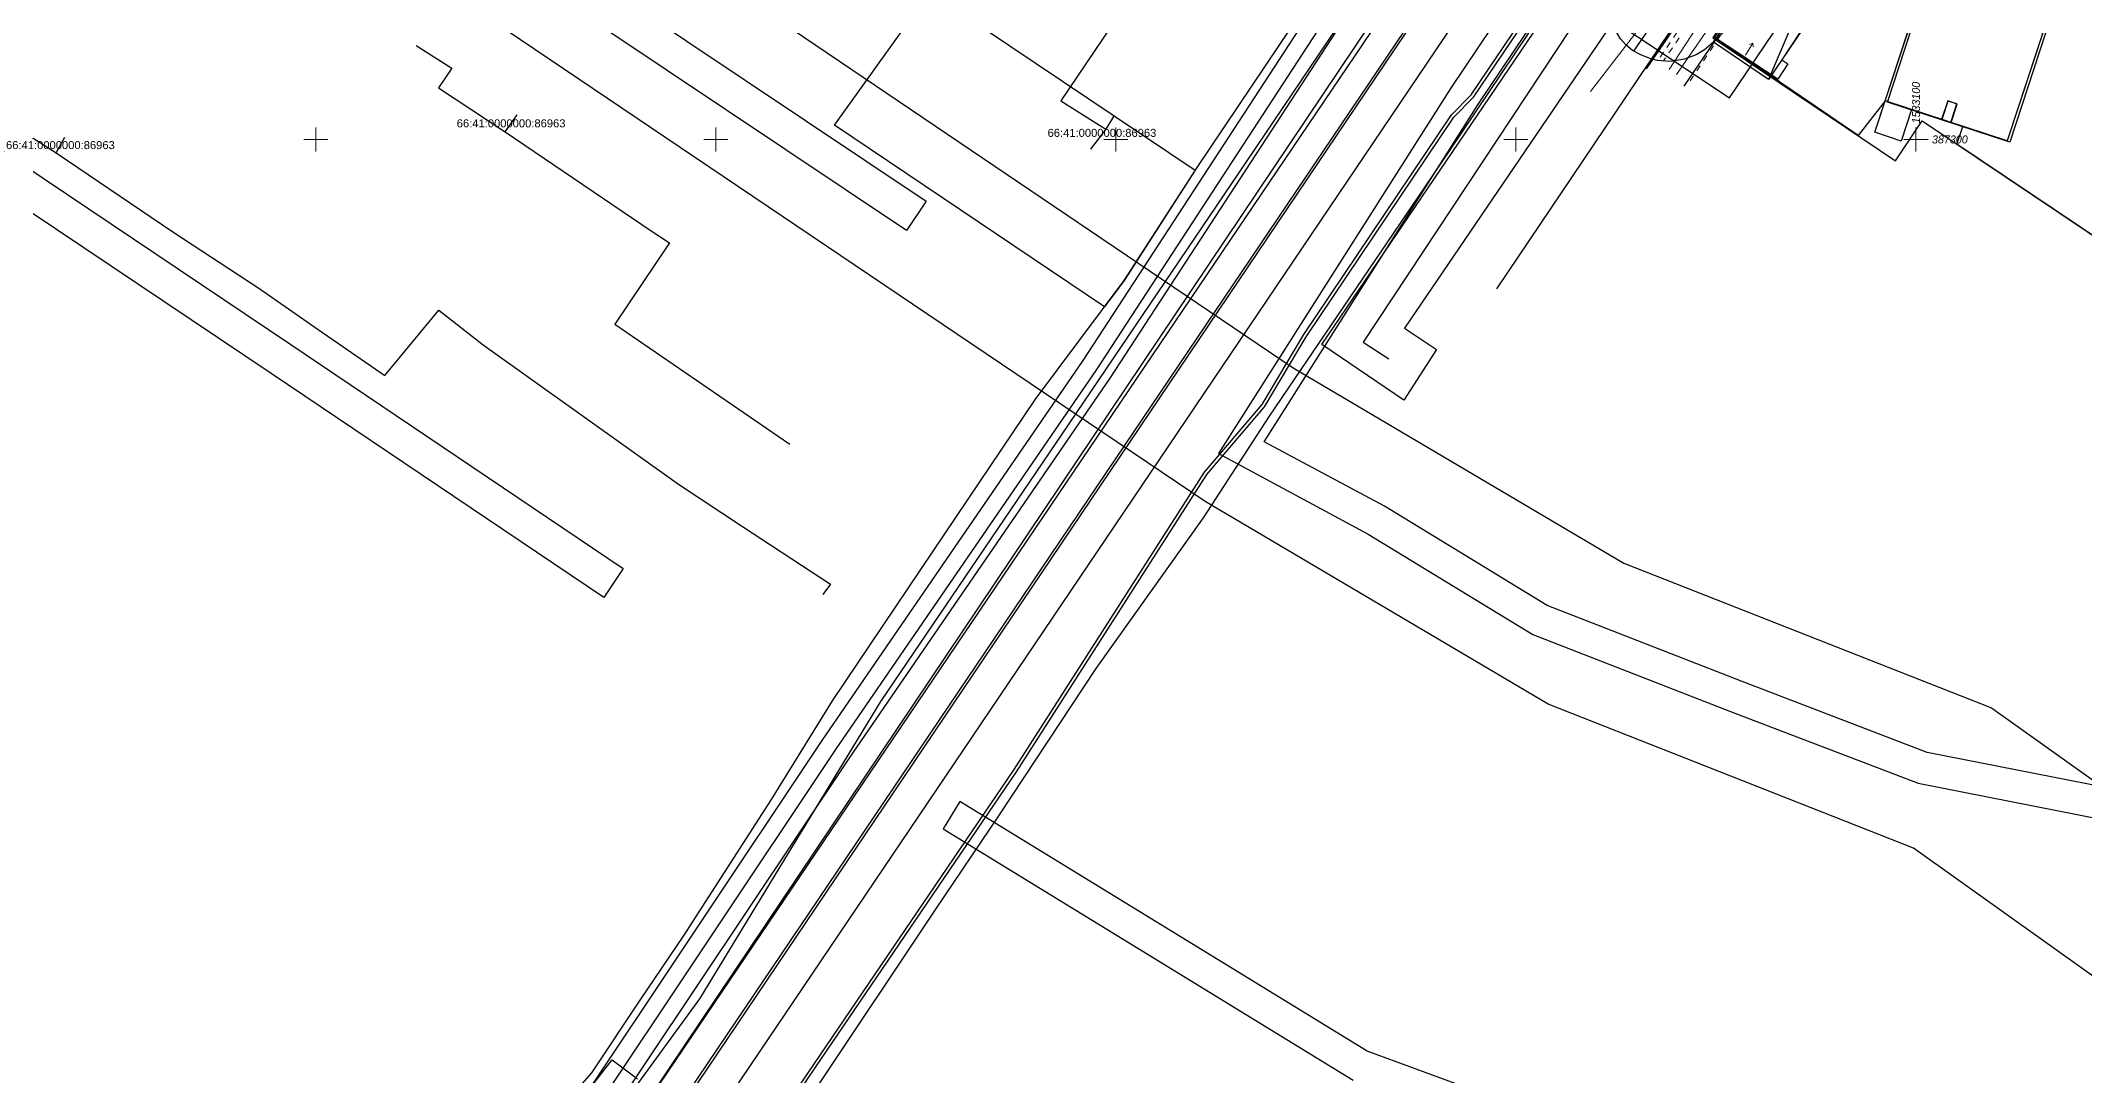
# Model space of a CAD drawing. Header units: metres. Extents: x -1448899 to 1563798, y -293564 to 398817.
# Drawn here: x 1532865.7 to 1533121, y 387183 to 387312.3 of the extents above; entities that cross this region are included whole.
import ezdxf
from ezdxf.enums import TextEntityAlignment as Align

# ---------------------------------------------------------------- set-up
doc = ezdxf.new("R2010")
doc.units = ezdxf.units.M
doc.linetypes.add('atp_1.5x1.5', pattern=[3, 1.5, -1.5])
for name, color, linetype in [('C', 134, 'Continuous'), ('D', 1, 'Continuous'), ('LABELS', 254, 'Continuous'), ('P', 94, 'Continuous'), ('T', 1, 'Continuous'), ('Z', 30, 'Continuous'), ('Автодорожное хозяйство', 7, 'Continuous'), ('Газопроводы', 7, 'Continuous'), ('Кабели низкого напряжения', 7, 'Continuous'), ('кадастр', 7, 'Continuous'), ('Канализации', 7, 'Continuous'), ('Объекты электропередачи', 7, 'Continuous'), ('Сетка координат', 7, 'Continuous')]:
    doc.layers.add(name, color=color, linetype=linetype)
doc.styles.get("Standard").update_dxf_attribs({"font": 'arial.ttf'})
doc.styles.add('Бм431', font='')
doc.styles.add('Д431', font='')
doc.styles.get('Бм431').set_extended_font_data('Bm431', italic=True)
doc.styles.get('Д431').set_extended_font_data('D431', italic=True)
doc.linetypes.add('atp_119_3', pattern='A,4,-2,[131,ltypeshp.shx,S=0.45,R=90,X=0.45,Y=-0.45],8,[131,ltypeshp.shx,S=0.45,R=-90,X=-0.45,Y=0.45],-2,4', length=20)
doc.linetypes.add('atp_122_k', pattern='A,2,-2,3,-0.6,["К",Бм431,S=2,R=0,X=-0.5,Y=-1],-2,4,-2,8,-2,8,-2,6', length=41.6)

# ---------------------------------------------------------------- blocks, each defined once
blk = doc.blocks.new('atp_115c')
at = {"color": 0, "linetype": 'ByBlock', "lineweight": -2}
for points in [[(3.29, -0.5), (4, 0), (3.29, 0.5)], [(0.5, 0), (4, 0)]]:
    blk.add_lwpolyline(points, dxfattribs=at)
blk = doc.blocks.new('A$C0BB7152E')
at = {"layer": 'C', "linetype": 'Continuous'}
for points in [[(1533064.43, 387332.52), (1533041.7, 387298.63), (1533019.18, 387265.38), (1533010.93, 387252.7), (1532997.5, 387233.84), (1532985.41, 387215.54), (1532977.39, 387203.63), (1532962.53, 387181.33)], [(1532921.16, 387168.03), (1532934.51, 387183.27), (1532940.65, 387192.51), (1532945.98, 387200.38), (1532956.98, 387217.45), (1532964.58, 387229.81), (1532977.17, 387248.5), (1532989.97, 387267.52), (1533001.04, 387282.35), (1533010.15, 387296.5), (1533022.12, 387314.27)]]:
    blk.add_lwpolyline(points, dxfattribs=at)
at = {"layer": 'D', "linetype": 'Continuous'}
for points in [[(1533119.07, 387323.1), (1533111.38, 387299.82), (1533104.36, 387302.13), (1533105.12, 387304.43), (1533104, 387304.8), (1533103.24, 387302.5), (1533099.46, 387303.76), (1533098.15, 387299.8), (1533094.85, 387300.89), (1533103.27, 387326.41)], [(1533129.58, 387282.98), (1533105.12, 387299.41), (1533105.84, 387301.61), (1533099.46, 387303.76), (1533098.15, 387299.8), (1533094.85, 387300.89), (1533096.15, 387304.84), (1533092.79, 387300.47), (1533074.83, 387312.74), (1533109.35, 387363.93), (1533115.19, 387361.99), (1533115.25, 387362.17), (1533122.06, 387359.93)], [(1533122.44, 387333.36), (1533111.38, 387299.82), (1533104.39, 387302.12), (1533105.15, 387304.42), (1533103.98, 387304.81), (1533103.21, 387302.51), (1533096.15, 387304.84), (1533110.13, 387347.25), (1533110.8, 387347.03), (1533110.71, 387346.76), (1533113.91, 387345.71), (1533115.71, 387351.15), (1533112.5, 387352.21), (1533112.42, 387351.94), (1533111.75, 387352.16), (1533115.02, 387362.05), (1533122.08, 387359.72)]]:
    blk.add_lwpolyline(points, dxfattribs=at)
for points in [[(1533096.15, 387304.84), (1533115.02, 387362.05), (1533130.25, 387357.03), (1533111.38, 387299.82)], [(1533096.15, 387304.84), (1533115.02, 387362.05), (1533122.08, 387359.72), (1533121.33, 387357.42), (1533122.5, 387357.03), (1533123.26, 387359.33), (1533130.25, 387357.03), (1533111.38, 387299.82), (1533104.39, 387302.12), (1533105.15, 387304.42), (1533103.98, 387304.81), (1533103.21, 387302.51)], [(1533096.15, 387304.84), (1533099.79, 387315.88), (1533100.45, 387315.66), (1533100.36, 387315.4), (1533103.34, 387314.41), (1533105.32, 387320.43), (1533102.35, 387321.4), (1533102.26, 387321.14), (1533101.59, 387321.36), (1533115.02, 387362.05), (1533122.08, 387359.72), (1533121.33, 387357.42), (1533122.5, 387357.03), (1533123.26, 387359.33), (1533130.25, 387357.03), (1533111.38, 387299.82), (1533104.39, 387302.12), (1533105.15, 387304.42), (1533103.98, 387304.81), (1533103.21, 387302.51)], [(1533082.72, 387307.55), (1533074.83, 387312.74), (1533086.42, 387329.93), (1533093.35, 387325.38), (1533083.23, 387309.94), (1533083.97, 387309.45)]]:
    blk.add_lwpolyline(points, close=True, dxfattribs=at)
at = {"layer": 'P', "linetype": 'Continuous'}
blk.add_lwpolyline([(1533127.29, 387361.87), (1533116.42, 387366.48), (1533112.28, 387368.61), (1533104.41, 387356.92), (1533088.55, 387333.37), (1533080.91, 387322.02), (1533074.63, 387312.69), (1533097.44, 387297.33), (1533100.79, 387302.31), (1533131.76, 387281.51)], dxfattribs=at)
blk.add_lwpolyline([(1532976.75, 387318.44), (1533009.93, 387296.16), (1533001.04, 387282.35), (1532998.59, 387279.06), (1532964.84, 387301.78)], close=True, dxfattribs=at)
at = {"layer": 'T', "linetype": 'Continuous'}
for points in [[(1532931.94, 387138.54), (1532961.82, 387183.01), (1532987.59, 387220.92), (1533011.38, 387258.11), (1533018.57, 387266.56), (1533023.77, 387275.33), (1533042.24, 387302.78), (1533044.69, 387305.28), (1533063.43, 387333.06), (1533068.13, 387338.83), (1533074.08, 387349.1), (1533083.72, 387364.36), (1533103.29, 387393), (1533108.95, 387401.48), (1533112.84, 387408.27), (1533130.12, 387432.87)], [(1532931.66, 387138.84), (1532961.54, 387183.3), (1532987.3, 387221.21), (1533011.1, 387258.41), (1533018.29, 387266.86), (1533023.48, 387275.61), (1533041.97, 387303.09), (1533044.42, 387305.59), (1533063.15, 387333.36), (1533067.85, 387339.13), (1533073.79, 387349.38), (1533083.44, 387364.65), (1533103.01, 387393.29), (1533108.66, 387401.76), (1533112.56, 387408.56), (1533129.83, 387433.17)], [(1533330.57, 387567.05), (1533274, 387556.26), (1533216.53, 387544.1), (1533193.93, 387536.43), (1533174.02, 387522.56), (1533148.19, 387484.78), (1533102.62, 387418.08), (1532923.45, 387153.07), (1532596.95, 386668.16), (1532501.82, 386525.68), (1532463.24, 386470.75), (1532364.18, 386323.11), (1532278.05, 386197.05), (1532195.94, 386075.2), (1532063.54, 385880.4), (1531928.37, 385674.27)], [(1531934.83, 385669.49), (1532071.49, 385875.31), (1532203.45, 386070.48), (1532286.31, 386192.02), (1532371.45, 386319.02), (1532470.86, 386466.5), (1532497.05, 386506.13), (1532602.58, 386664.36), (1532929.87, 387147.97), (1533109.5, 387414.14), (1533154.44, 387480.52), (1533178.92, 387517.57), (1533196.83, 387528.9), (1533218.91, 387532.64), (1533276.64, 387542.75), (1533333.71, 387553.63)], [(1532064.33, 385872.03), (1533175.95, 387529.37), (1533203.37, 387541.48)], [(1533216.73, 387532.26), (1533172.46, 387515.46), (1533167.14, 387509.68), (1533152.77, 387486.79), (1533098.63, 387406.47), (1533045.06, 387327.01), (1532998.78, 387258.35), (1532937.35, 387167.22), (1532873.99, 387071.58), (1532810.63, 386975.94), (1532667.81, 386765.52), (1532524.99, 386555.1), (1532479.89, 386488.38), (1532403.68, 386375.5), (1532346.97, 386290.94), (1532292.36, 386209.52), (1532231.58, 386118.89), (1532181.03, 386043.53), (1532122.68, 385957.78), (1533172.46, 387515.46)], [(1533162.43, 387515.89), (1533154.53, 387505.18), (1533111.68, 387441.91), (1533082.13, 387397.43), (1533060.27, 387365.97), (1533034.71, 387328.22), (1532997.57, 387271.25), (1532964.96, 387223.72), (1532933.37, 387176.37), (1532874.68, 387089.36), (1532843.38, 387040.66), (1532805.03, 386986.44), (1532776.13, 386943.81), (1532731.6, 386971.39), (1532708.71, 386938.73), (1532656.13, 386861.1), (1532653.98, 386858.22), (1532649.48, 386852.18), (1532588.17, 386895.63), (1532585.35, 386897.71), (1532581.82, 386900.16), (1532575.32, 386889.29)], [(1532765.03, 386934.85), (1532794.11, 386967.41), (1532818.17, 387003.22), (1532844.83, 387042.56), (1532871.41, 387081.94), (1532896.31, 387118.47), (1532921.55, 387156.25), (1532948, 387192.55), (1532970.65, 387229.72), (1532994.19, 387264.45), (1533016.33, 387297.19), (1533037.77, 387329.04), (1533061.42, 387364.03), (1533084.97, 387398.44)], [(1533047.61, 387281.3), (1533074.68, 387321.58), (1533102.58, 387362.57), (1533103.82, 387364.69), (1533104.73, 387366.24)], [(1533102.88, 387354.1), (1533089.59, 387362.41), (1533086.95, 387358.62), (1533081.97, 387351.15), (1533064.2, 387324.83), (1533066.54, 387323.26), (1533064.86, 387320.76), (1533062.45, 387322.36), (1533030.9, 387274.66), (1533034.14, 387272.58)], [(1533026.08, 387354.59), (1533013.88, 387337.38), (1533003.05, 387321.7), (1533004.37, 387320.9), (1533003.31, 387319.51), (1533001.31, 387316.57), (1533001.98, 387316.07), (1533000.2, 387313.65), (1532999.45, 387314.2), (1532993.12, 387304.83), (1532998.75, 387301.3)], [(1532839.66, 387316.6), (1532857.75, 387304.58), (1532867.55, 387298.31), (1532882.13, 387288.46), (1532892.9, 387281.4), (1532900.33, 387276.25), (1532908.64, 387270.48), (1532915.4, 387278.65), (1532920.94, 387274.31), (1532945.35, 387256.9), (1532953.34, 387251.61), (1532964.34, 387244.39), (1532963.39, 387243.08)], [(1532912.55, 387311.74), (1532917.03, 387308.92), (1532915.35, 387306.47), (1532923.67, 387300.95), (1532941.93, 387288.58), (1532944.22, 387287.07), (1532937.4, 387276.88), (1532959.25, 387261.88)], [(1532923.67, 387300.95), (1532925.19, 387303.07)], [(1532999.71, 387302.86), (1532998.75, 387301.3), (1532996.83, 387298.77)], [(1532867.55, 387298.31), (1532868.66, 387300.27)]]:
    blk.add_lwpolyline(points, dxfattribs=at)
at = {"layer": 'Z', "linetype": 'Continuous'}
for points in [[(1533710.26, 387285.68), (1533629.25, 387271.12), (1533488.73, 387243.43), (1533276.59, 387203.68), (1533212.06, 387524.79), (1533163.69, 387514.22), (1533156.17, 387504.03), (1533113.34, 387440.8), (1533083.78, 387396.31), (1533061.92, 387364.84), (1533036.38, 387327.12), (1532999.24, 387270.14), (1532966.62, 387222.6), (1532935.02, 387175.25), (1532876.35, 387088.27), (1532845.03, 387039.54), (1532806.68, 386985.3), (1532776.71, 386941.1), (1532732.15, 386968.69), (1532710.35, 386937.6), (1532656.87, 386858.62), (1532725.1, 386809.85)], [(1532931.71, 387177.49), (1532963.3, 387224.84), (1532995.91, 387272.36), (1533033.04, 387329.33), (1533058.61, 387367.1), (1533080.48, 387398.55), (1533110.02, 387443.02), (1533152.9, 387506.34), (1533159.62, 387515.45), (1533124.91, 387538.32), (1533068.35, 387576.42), (1532966.96, 387646.24), (1532837.59, 387734.1)], [(1533145.86, 387463.6), (1533120.26, 387421.74), (1533095.98, 387386.6), (1533066.88, 387343.67), (1533041.9, 387306.5), (1533012.85, 387260.72), (1533031.56, 387250.65), (1533052.11, 387238.11), (1533076.83, 387228.48), (1533100.29, 387219.49), (1533134.54, 387212.76)], [(1533078.37, 387168.72), (1533031.42, 387185.99), (1532980.5, 387217.2), (1532978.41, 387213.79), (1533029.66, 387182.37)], [(1533137.26, 387216.31), (1533101.39, 387223.35), (1533078.27, 387232.22), (1533053.89, 387241.71), (1533033.56, 387254.13), (1533018.53, 387262.2), (1533045.24, 387304.32), (1533069.17, 387339.9), (1533106.58, 387318.25), (1533135.33, 387310.37)], [(1532849.88, 387377.32), (1532890.49, 387350.1), (1532931.17, 387322.48), (1532976.32, 387292.28), (1532973.85, 387288.61), (1532928.71, 387318.83), (1532888.04, 387346.45), (1532847.12, 387373.88)], [(1532826.82, 387321.45), (1532896.9, 387274.36), (1532938.45, 387246.35), (1532936.03, 387242.71), (1532894.44, 387270.71), (1532824.29, 387317.84)], [(1532904.92, 387143.74), (1532937.04, 387184.93), (1532940.24, 387182.54)]]:
    blk.add_lwpolyline(points, dxfattribs=at)
for points in [[(1533148.05, 387194.09), (1533116.84, 387049.2), (1533101.97, 386967.82), (1533082.32, 386971.51), (1533097.31, 387053.52), (1533127.13, 387191.8), (1533099.7, 387211.39), (1533054.03, 387229.39), (1533011.18, 387254.74), (1532883.65, 387340.78), (1532826.45, 387378.12), (1532821.57, 387386.63), (1532823.4, 387392.47), (1532839.66, 387393.52), (1532935.64, 387329.98), (1533022.18, 387271.44), (1533063.51, 387247.01), (1533109.43, 387228.94), (1533144.07, 387204.27)], [(1533088.78, 387367.3), (1533104.68, 387356.59), (1533100.51, 387350.38), (1533090.81, 387356.92), (1533036.1, 387276.41), (1533040.09, 387273.73), (1533036.01, 387267.4), (1533025.73, 387274.35)]]:
    blk.add_lwpolyline(points, close=True, dxfattribs=at)
at = {"layer": 'LABELS'}
for p in [(1532924.43, 387302.01), (1532868.1, 387299.29), (1532998.27, 387300.82)]:
    blk.add_text('66:41:0000000:86963', height=1, dxfattribs=at).set_placement(p, align=Align.MIDDLE_CENTER)
blk = doc.blocks.new('A$C0ab4c2d5')
at = {"color": 5, "lineweight": 30}
blk.add_lwpolyline([(216.79, 5.82), (307.27, 137.68), (92.91, 286.43), (0, 152.62), (216.79, 5.82)], dxfattribs=at)
for points in [[(236.54, 5.11), (255.69, 62.24), (250.02, 64), (226.93, 30.36), (214.88, 12.8), (211.12, 7.32)], [(214.85, 12.77), (213.74, 11.84), (212.69, 11.21), (211.22, 10.69), (210.23, 10.55), (209.37, 10.43), (207.83, 10.56), (206.87, 10.82), (205.78, 11.26), (204.74, 11.84), (203.88, 12.53), (203.24, 13.28), (202.65, 14.28), (202.24, 15.29), (202.09, 16.3), (202.09, 17.35), (202.27, 18.62), (202.66, 19.52), (203.11, 20.3), (207.67, 17.13), (215.29, 28.19), (225.14, 42.62), (228.15, 46.92)], [(214.85, 12.77), (230.33, 27.98), (221.7, 8.07)]]:
    blk.add_lwpolyline(points)
for points in [[(236.54, 5.11), (255.72, 62.32), (270.98, 57.21), (251.8, 0)], [(214.85, 12.77), (226.91, 30.33), (233.76, 25.62), (221.7, 8.07)]]:
    blk.add_lwpolyline(points, close=True)
at = {"layer": 'Автодорожное хозяйство', "color": 7, "linetype": 'atp_1.5x1.5', "lineweight": 15, "ltscale": 0.5, "flags": 128}
for points in [[(208.18, 10.95), (215.08, 21), (222.02, 31.1), (225.21, 35.76), (235.34, 50.64), (249.97, 71.81)], [(250.43, 71.5), (218.86, 25.51), (208.6, 10.5)], [(211.9, 7.98), (215.05, 12.64), (227.11, 30.19), (237.47, 45.3)]]:
    blk.add_lwpolyline(points, dxfattribs=at)
at = {"layer": 'Газопроводы', "ltscale": 0.5}
blk.add_lwpolyline([(204.89, 11.76), (209.45, 18.29), (208.79, 18.75)], dxfattribs=at)
at = {"layer": 'Кабели низкого напряжения', "linetype": 'atp_119_3', "lineweight": 15, "ltscale": 0.5, "flags": 128}
for points in [[(239.73, 63.84), (231.14, 51.17), (220.25, 34.76), (208.56, 18.42), (199.42, 6.74)], [(209.28, 9.41), (213.49, 15.76), (217.14, 21.25), (223.67, 31.1), (231.02, 40.76), (237.14, 49.18), (239.74, 52.34), (240.03, 52.67), (240.32, 52.82), (240.57, 52.82), (240.76, 52.74), (240.94, 52.65), (241.82, 52.05)], [(210.21, 8.77), (223.2, 27.32), (226.03, 31.24), (232.78, 41.2), (237.03, 47.75), (237.54, 48.55), (238.54, 48.83), (239.27, 48.33)]]:
    blk.add_lwpolyline(points, dxfattribs=at)
at = {"layer": 'Канализации', "linetype": 'atp_122_k', "lineweight": 30, "ltscale": 0.5, "flags": 128}
blk.add_lwpolyline([(206.46, 9.51), (214.74, 21.51), (235.09, 51.22), (243.13, 63.01), (244.36, 65.09), (245.31, 66.65), (249.54, 63.3)], dxfattribs=at)
at = {"layer": 'кадастр', "rotation": 359.5536696139991}
blk.add_blockref('A$C0BB7152E', (-1535830.43, -375345.19), dxfattribs=at)
at = {"layer": 'Объекты электропередачи', "color": 7, "linetype": 'Continuous', "lineweight": 15, "xscale": 0.5, "yscale": 0.5, "zscale": 0.5, "rotation": 57.10057414244382}
blk.add_blockref('atp_115c', (218.69, 10.93), dxfattribs=at)
blk = doc.blocks.new('atp_012')
at = {"color": 0, "linetype": 'ByBlock', "lineweight": -2}
for points in [[(-3, 0), (3, 0)], [(0, -3), (0, 3)]]:
    blk.add_lwpolyline(points, dxfattribs=at)

msp = doc.modelspace()

# ---------------------------------------------------------------- block references
at = {"layer": 'Газопроводы', "rotation": 0.4463303860005405}
msp.add_blockref('A$C0ab4c2d5', (1532859.94, 387297.7), dxfattribs=at)

# ---------------------------------------------------------------- next in the draw order: linework, layer by layer
at = {"layer": 'Газопроводы', "color": 6, "lineweight": 200}
msp.add_circle((1532929.52, 387447.66), 11368.91, dxfattribs=at)

# ---------------------------------------------------------------- next in the draw order: block references
at = {"layer": 'Сетка координат', "color": 92, "linetype": 'Continuous', "lineweight": 15, "xscale": 0.5, "yscale": 0.5, "zscale": 0.5}
for p in [(1532900, 387300), (1532950, 387300), (1533000, 387300), (1533050, 387300), (1533100, 387300)]:
    msp.add_blockref('atp_012', p, dxfattribs=at)

# ---------------------------------------------------------------- next in the draw order: texts
at = {"layer": 'Сетка координат', "color": 7, "linetype": 'Continuous', "lineweight": 15, "style": 'Д431'}
msp.add_text('1533100', height=1, rotation=90, dxfattribs=at).set_placement((1533100.5, 387302))
msp.add_text('387300', height=1, dxfattribs=at).set_placement((1533102, 387299.5))

doc.saveas('drawing.dxf')
